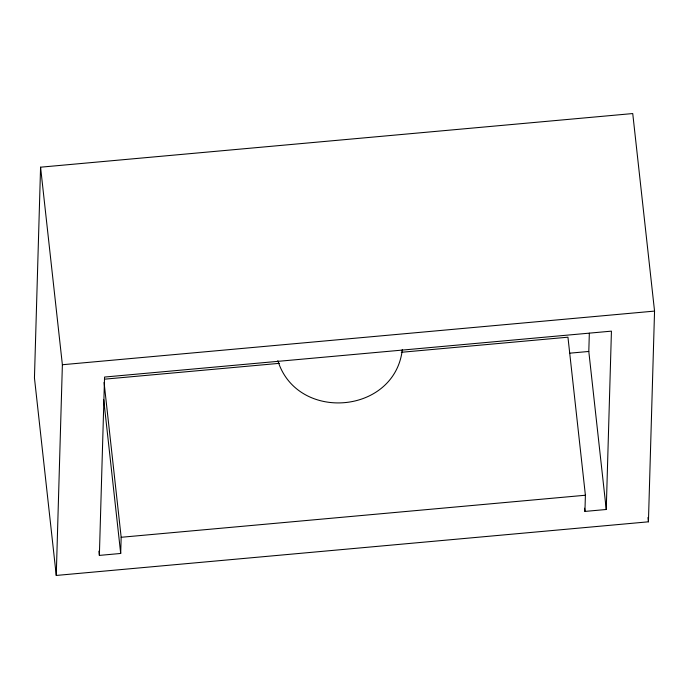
<?xml version="1.0" encoding="UTF-8"?>
<svg xmlns="http://www.w3.org/2000/svg" width="689" height="689" viewBox="0 0 689 689"><rect width="100%" height="100%" fill="white"/><g stroke="black" fill="none" stroke-linecap="round" stroke-linejoin="round"><path stroke-width="1.03" d="M40.573 167.186L34.45 377.908L56.257 575.444L648.427 521.814L654.55 311.092L632.743 113.556L40.573 167.186L62.38 364.731L56.257 575.444M104.073 382.447L121.169 537.282L120.696 553.465L99.371 555.403L104.556 377.055L611.436 331.142L606.251 509.49L584.935 511.419L584.573 508.215M606.251 509.49L588.802 351.459L589.336 333.192M584.935 511.419L585.4 495.236L567.951 337.197L401.282 352.294M402.333 349.469C395.012 414.347 297.157 422.641 277.839 360.683M62.38 364.731L654.55 311.092M104.788 379.148L279.398 363.336M569.614 353.19L588.802 351.459M121.169 537.282L585.4 495.236M647.953 517.542L648.427 521.814M103.72 399.706L120.696 553.465M98.906 551.131L99.371 555.403"/></g></svg>
